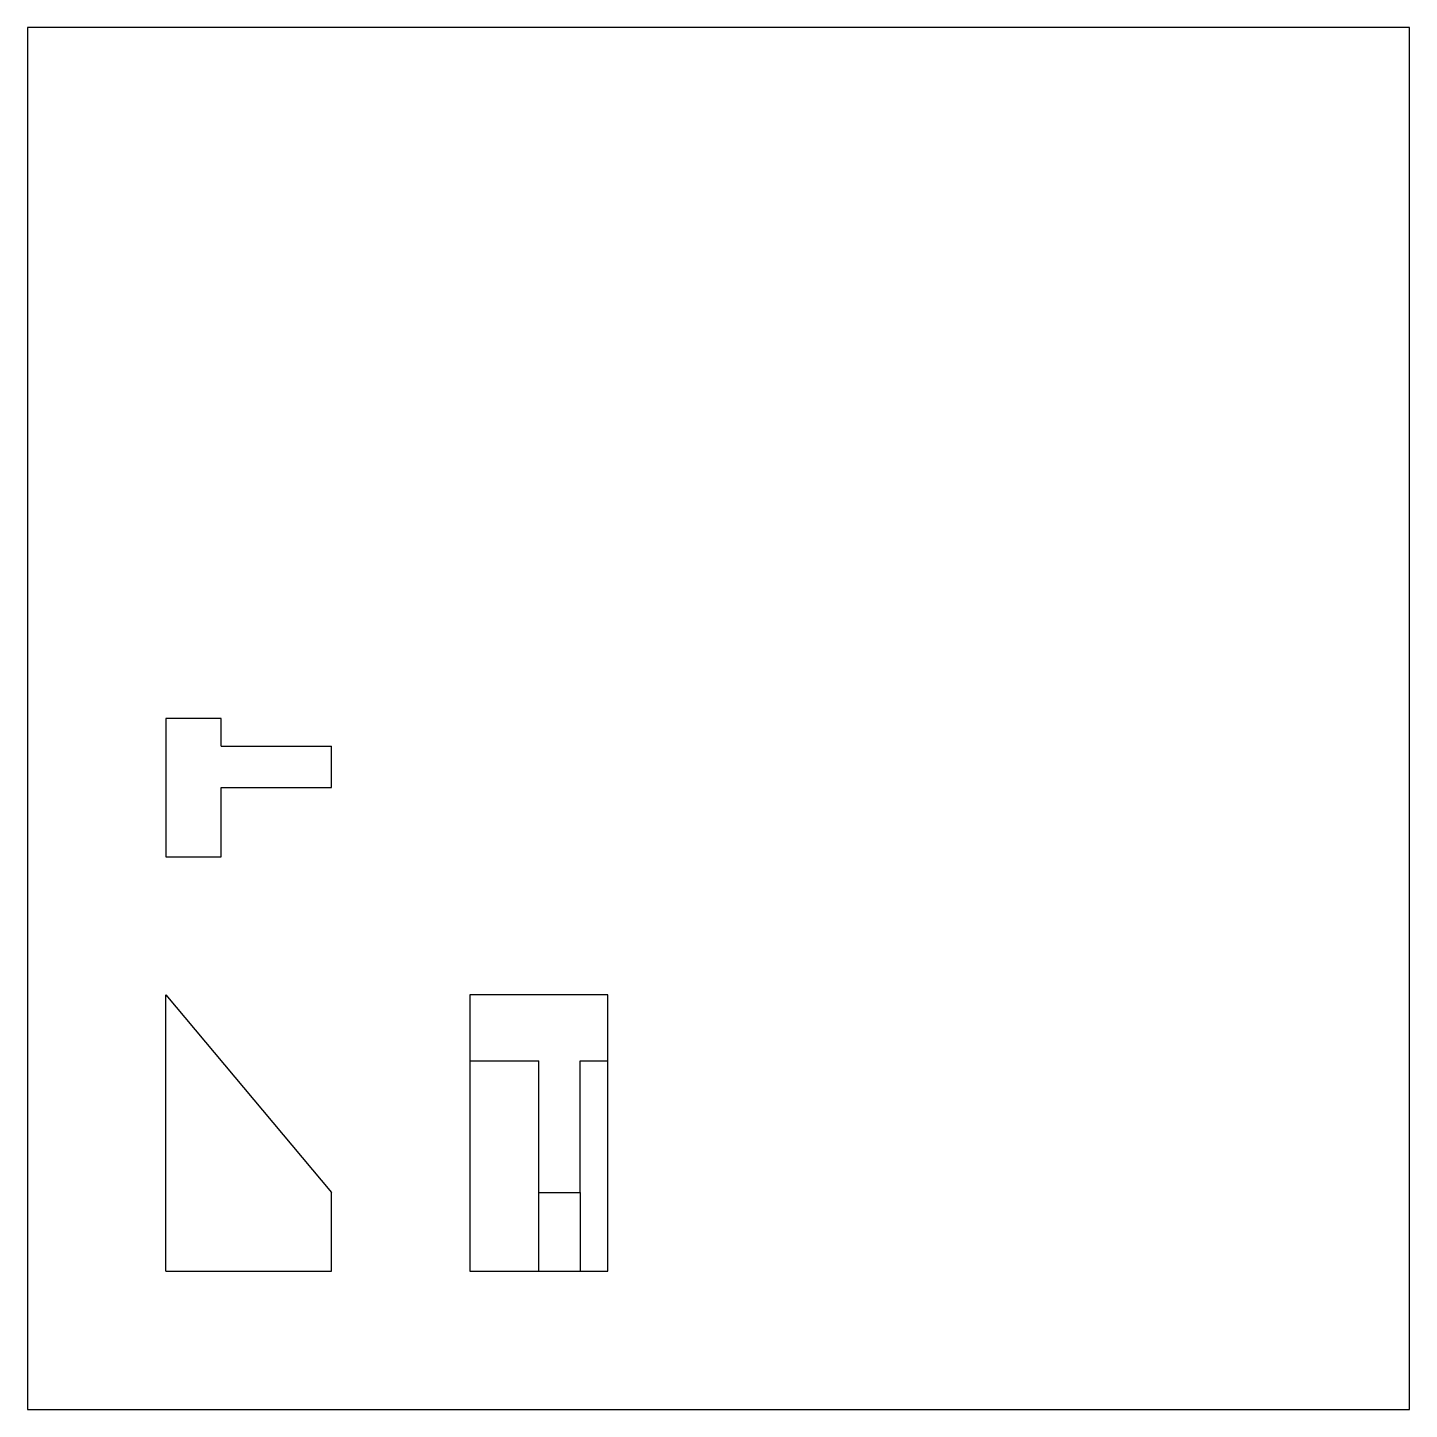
# Model space of a CAD drawing. Header units: millimetres. Extents: x 0 to 500, y 0 to 500.
import ezdxf

# ---------------------------------------------------------------- set-up
doc = ezdxf.new("R2010")
doc.units = ezdxf.units.MM
for name, color, linetype in [('Front', 140, 'Continuous'), ('Side', 2, 'Continuous'), ('Top', 240, 'Continuous')]:
    doc.layers.add(name, color=color, linetype=linetype)

msp = doc.modelspace()

# ---------------------------------------------------------------- linework, layer by layer
msp.add_lwpolyline([(0, 0), (500, 0), (500, 500), (0, 500)], close=True)
at = {"layer": 'Front'}
for p, q in [((50, 50), (50, 150)), ((50, 150), (110, 78.49)), ((110, 50), (110, 78.49)), ((50, 50), (110, 50)), ((50, 50), (70, 50))]:
    msp.add_line(p, q, dxfattribs=at)
at = {"layer": 'Side'}
for p, q in [((210, 150), (160, 150)), ((160, 150), (160, 50)), ((210, 50), (210, 150)), ((160, 126.16), (185, 126.16)), ((185, 78.49), (185, 126.16)), ((200, 78.49), (200, 126.16)), ((200, 126.16), (210, 126.16)), ((185, 50), (185, 78.49)), ((185, 78.49), (200, 78.49)), ((200, 78.49), (200, 50)), ((160, 50), (210, 50)), ((160, 50), (185, 50)), ((160, 50), (180, 50))]:
    msp.add_line(p, q, dxfattribs=at)
at = {"layer": 'Top'}
for p, q in [((70, 250), (50, 250)), ((50, 250), (50, 200)), ((50, 250), (50, 240)), ((70, 240), (70, 250)), ((50, 240), (50, 225)), ((70, 240), (110, 240)), ((110, 225), (110, 240)), ((70, 225), (110, 225)), ((70, 200), (70, 225)), ((50, 200), (70, 200)), ((50, 200), (70, 200))]:
    msp.add_line(p, q, dxfattribs=at)

doc.saveas('drawing.dxf')
